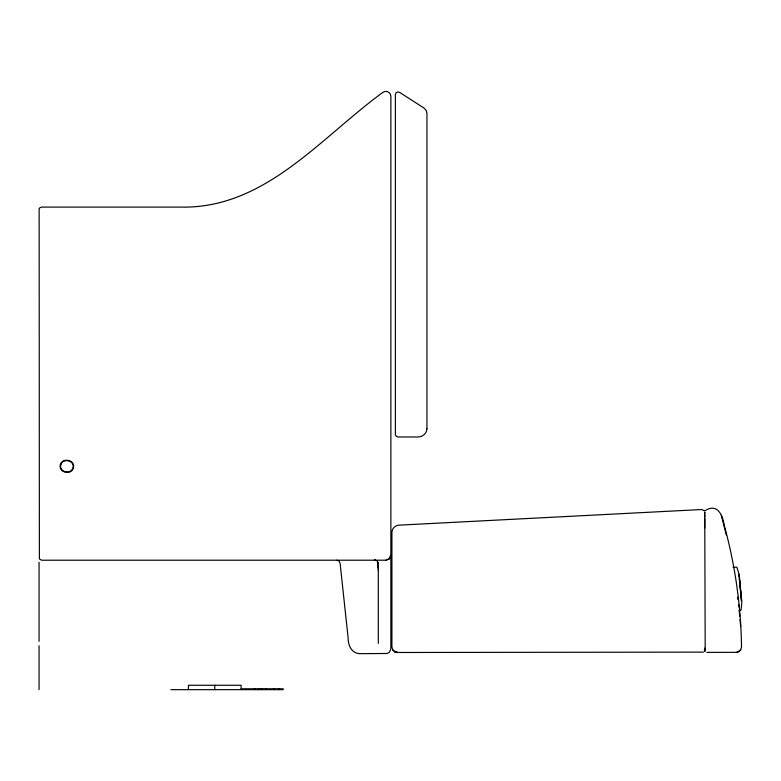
<?xml version="1.0" encoding="UTF-8"?>
<svg xmlns="http://www.w3.org/2000/svg" width="781" height="781" viewBox="0 0 781 781"><rect width="100%" height="100%" fill="white"/><g stroke="black" fill="none" stroke-linecap="round" stroke-linejoin="round"><path stroke-width="1.17" d="M704.765 527.858L704.765 526.687M704.765 525.574L704.765 523.797M704.755 518.516L704.765 523.231M704.755 516.729L704.755 515.206M704.755 513.966L704.755 512.102M741.794 603.186L741.003 610.107L739.148 610.537M704.755 649.753L704.384 651.12L704.755 648.113M706.834 652.399L737.293 652.33L740.554 650.114L741.53 646.98C740.974 605.871 735.106 564.868 724.192 525.232C722.718 515.392 717.573 502.837 705.097 510.628M740.808 649.724L738.787 651.745L736.005 652.486M703.369 652.125L397.431 652.486L394.874 651.891L392.892 650.173L391.906 647.039L391.906 532.535C391.818 528.717 395.079 525.33 398.876 525.164L701.846 509.515L704.355 510.833M385.902 560.211L389.416 558.776L390.871 555.33L389.416 558.776L385.804 560.211L41.578 560.211L39.382 558.971L39.138 208.947L39.782 207.824L41.559 207.092L180.528 207.092C264.739 209.103 320.669 137.661 382.856 92.383C385.882 89.883 390.939 92.265 390.871 96.219L390.871 648.757L389.416 652.233L387.191 653.492L360.353 653.658C351.928 653.873 347.926 645.379 348.141 638.067L340.086 563.169L338.993 561.051L336.738 560.211M733.086 567.328L736.825 567.162L739.011 573.986M374.45 560.211L375.69 560.319L374.88 560.211M241.134 688.774L283.21 688.774L283.21 689.652L170.844 689.662M395.762 652.233L397.48 652.486L394.669 651.754L395.762 652.233L392.648 649.763M374.714 560.211L375.388 560.319M738.592 604.387L738.855 606.876M721.312 515.314L726.428 535.336M737.596 597.153L737.928 599.564M739.246 574.884L741.862 602.268M739.021 574.631L741.511 600.687M738.924 574.318L739.109 576.232M739.324 578.506L739.939 584.901M740.027 585.828L741.472 600.96M739.177 610.342L739.714 616.121M740.037 619.577L740.671 626.508M704.765 650.026L705.194 651.237L704.755 512.375M378.307 570.169L378.189 562.662L378.307 567.748L377.311 561.168L378.307 563.521L378.307 643.329M279.09 688.774L279.09 689.652M274.268 688.774L274.268 689.652M265.901 688.774L265.901 689.652M261.781 688.774L261.781 689.652M259.038 688.774L259.038 689.652M254.977 688.774L254.977 689.652M241.134 689.662L241.134 685.269L188.416 685.269L188.416 689.662M214.775 685.269L214.775 689.662M39.05 562.261L39.05 641.338M39.05 645.731L39.05 689.662M60.352 464.695C58.126 472.632 71.374 475.58 73.414 467.907C75.64 459.98 62.402 457.031 60.352 464.695M60.781 464.802C58.712 472.202 71.071 474.955 72.984 467.799C75.054 460.399 62.695 457.656 60.781 464.802M426.953 428.72C426.924 433.426 422.472 437.048 417.933 436.989L398.085 436.989L396.172 436.267L395.381 434.509L395.381 94.433L396.065 92.783L397.773 91.963L399.638 92.402L423.868 107.954L426.133 110.316L426.953 113.372L426.953 428.72M397.48 652.486L395.996 652.301L397.431 652.486"/></g></svg>
